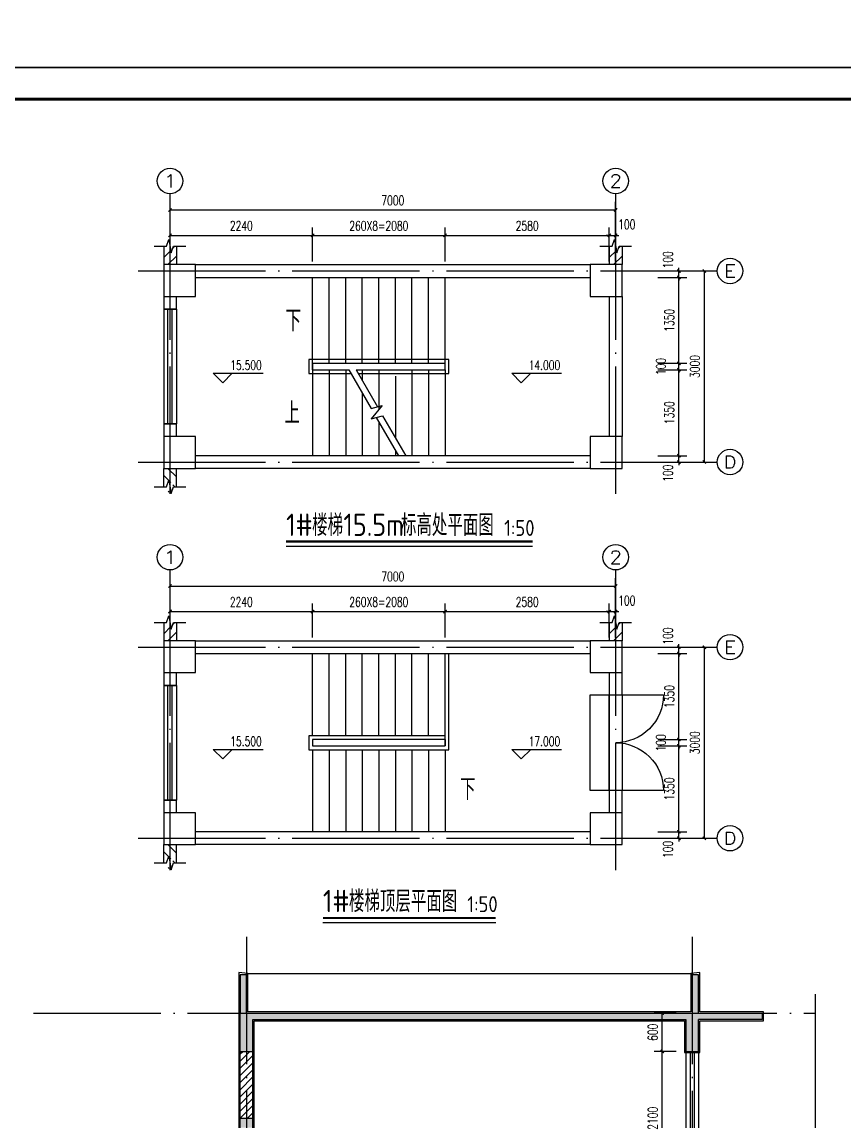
# Model space of a CAD drawing. Extents: x -4747 to 1060961, y -766984 to 396631.
# Drawn here: x 435177 to 448089, y -349373 to -332102 of the extents above; entities that cross this region are included whole.
import ezdxf
from ezdxf.enums import TextEntityAlignment as Align

# ---------------------------------------------------------------- set-up
doc = ezdxf.new("R2010")
doc.units = 0
doc.header["$LTSCALE"] = 1000
doc.header["$MEASUREMENT"] = 0
doc.linetypes.add('DOTE', pattern=[2.42, 2, -0.2, 0.02, -0.2])
doc.layers.get('0').update_dxf_attribs({"linetype": 'CONTINUOUS'})
doc.layers.get('DEFPOINTS').update_dxf_attribs({"linetype": 'CONTINUOUS'})
for name, color, linetype in [('AXIS', 3, 'CONTINUOUS'), ('AXIS_TEXT', 7, 'CONTINUOUS'), ('COLUMN', 9, 'CONTINUOUS'), ('DIM_ELEV', 3, 'CONTINUOUS'), ('DIM_SYMB', 3, 'CONTINUOUS'), ('DOTE', 1, 'DOTE'), ('PUB_DIM', 3, 'CONTINUOUS'), ('PUB_HATCH', 8, 'CONTINUOUS'), ('PUB_TEXT', 7, 'CONTINUOUS'), ('PUB_TITLE', 4, 'CONTINUOUS'), ('STAIR', 2, 'CONTINUOUS'), ('WALL', 6, 'CONTINUOUS'), ('WINDOW', 4, 'CONTINUOUS'), ('剖面填充', 147, 'CONTINUOUS'), ('详图线条', 9, 'CONTINUOUS')]:
    doc.layers.add(name, color=color, linetype=linetype)
doc.styles.add('_TCH_AXIS', font='COMPLEX', dxfattribs={"bigfont": 'GBCBIG'})
doc.styles.add('_TCH_DIM', font='SIMPLEX', dxfattribs={"bigfont": 'GBCBIG'})
doc.styles.add('DIM_FONT', font='SIMPLEX', dxfattribs={"width": 0.7, "bigfont": 'GBCBIG'})
doc.styles.get("Standard").update_dxf_attribs({"font": 'gbenor.shx', "bigfont": 'gbcbig.shx'})
doc.dimstyles.new('DIMN50', dxfattribs={"dimscale": 0.5, "dimtxt": 300, "dimasz": 100, "dimexe": 250, "dimexo": 300, "dimgap": 150, "dimtad": 1, "dimdec": 0, "dimzin": 0, "dimtxsty": 'DIM_FONT', "dimblk": 'ARCHTICK', "dimcen": 0.09, "dimclrt": 7, "dimazin": 3, "dimtfac": 1, "dimtdec": 0, "dimtix": 1, "dimtmove": 0, "dimatfit": 3, "dimtolj": 1, "dimtzin": 0})

# ---------------------------------------------------------------- blocks, each defined once
blk = doc.blocks.new('_ARCHTICK')
at = {"color": 0, "linetype": 'BYBLOCK', "const_width": 0.4}
blk.add_lwpolyline([(-0.5, -0.5), (0.5, 0.5)], dxfattribs=at)
blk = doc.blocks.new('*D318')
at = {"layer": 'DEFPOINTS', "color": 0}
for p in [(445234, -348264), (445604, -348264), (445604, -350364)]:
    blk.add_point(p, dxfattribs=at)
at = {"layer": 'PUB_DIM', "color": 0}
for p, q in [((445454, -348264), (445109, -348264)), ((445234, -350364), (445234, -348264)), ((445454, -350364), (445109, -350364))]:
    blk.add_line(p, q, dxfattribs=at)
at = {"layer": 'PUB_DIM', "color": 0, "xscale": 50, "yscale": 50, "zscale": 50}
for p, rotation in [((445234, -348264), 90), ((445234, -350364), 270)]:
    blk.add_blockref('_ARCHTICK', p, dxfattribs=dict(at, rotation=rotation))
at = {"layer": 'PUB_DIM', "color": 7, "insert": (445084, -349314), "char_height": 150, "attachment_point": 5, "rotation": 90, "style": 'DIM_FONT'}
blk.add_mtext('\\A1;2100', dxfattribs=at)
blk = doc.blocks.new('*D319')
at = {"layer": 'DEFPOINTS', "color": 0}
for p in [(445234, -347664), (445604, -347664), (445604, -348264)]:
    blk.add_point(p, dxfattribs=at)
at = {"layer": 'PUB_DIM', "color": 0}
for p, q in [((445454, -347664), (445109, -347664)), ((445234, -348264), (445234, -347664)), ((445454, -348264), (445109, -348264))]:
    blk.add_line(p, q, dxfattribs=at)
at = {"layer": 'PUB_DIM', "color": 0, "xscale": 50, "yscale": 50, "zscale": 50}
for p, rotation in [((445234, -347664), 90), ((445234, -348264), 270)]:
    blk.add_blockref('_ARCHTICK', p, dxfattribs=dict(at, rotation=rotation))
at = {"layer": 'PUB_DIM', "color": 7, "insert": (445084, -347964), "char_height": 150, "attachment_point": 5, "rotation": 90, "style": 'DIM_FONT'}
blk.add_mtext('\\A1;600', dxfattribs=at)
blk = doc.blocks.new('*D358')
at = {"layer": 'DEFPOINTS', "color": 0}
for p in [(445017, -344818), (445495, -344818), (445017, -344918)]:
    blk.add_point(p, dxfattribs=at)
at = {"layer": 'PUB_DIM', "color": 0}
for p, q in [((445167, -344818), (445620, -344818)), ((445495, -344818), (445495, -344768)), ((445495, -344918), (445495, -344818)), ((445167, -344918), (445620, -344918)), ((445495, -344918), (445495, -344968))]:
    blk.add_line(p, q, dxfattribs=at)
at = {"layer": 'PUB_DIM', "color": 0, "xscale": 50, "yscale": 50, "zscale": 50}
for p, rotation in [((445495, -344818), 270), ((445495, -344918), 90)]:
    blk.add_blockref('_ARCHTICK', p, dxfattribs=dict(at, rotation=rotation))
at = {"layer": 'PUB_DIM', "color": 7, "insert": (445323, -345093), "char_height": 150, "attachment_point": 5, "rotation": 90, "style": 'DIM_FONT'}
blk.add_mtext('\\A1;100', dxfattribs=at)
blk = doc.blocks.new('*D359')
at = {"layer": 'DEFPOINTS', "color": 0}
for p in [(445017, -343468), (445495, -343468), (445017, -344818)]:
    blk.add_point(p, dxfattribs=at)
at = {"layer": 'PUB_DIM', "color": 0}
for p, q in [((445167, -343468), (445620, -343468)), ((445495, -344818), (445495, -343468)), ((445167, -344818), (445620, -344818))]:
    blk.add_line(p, q, dxfattribs=at)
at = {"layer": 'PUB_DIM', "color": 0, "xscale": 50, "yscale": 50, "zscale": 50}
for p, rotation in [((445495, -343468), 90), ((445495, -344818), 270)]:
    blk.add_blockref('_ARCHTICK', p, dxfattribs=dict(at, rotation=rotation))
at = {"layer": 'PUB_DIM', "color": 7, "insert": (445345, -344143), "char_height": 150, "attachment_point": 5, "rotation": 90, "style": 'DIM_FONT'}
blk.add_mtext('\\A1;1350', dxfattribs=at)
blk = doc.blocks.new('*D360')
at = {"layer": 'DEFPOINTS', "color": 0}
for p in [(445017, -343368), (445017, -343468), (445495, -343368)]:
    blk.add_point(p, dxfattribs=at)
at = {"layer": 'PUB_DIM', "color": 0}
for p, q in [((445495, -343368), (445495, -343318)), ((445167, -343368), (445620, -343368)), ((445167, -343468), (445620, -343468)), ((445495, -343468), (445495, -343368)), ((445495, -343468), (445495, -343518))]:
    blk.add_line(p, q, dxfattribs=at)
at = {"layer": 'PUB_DIM', "color": 0, "xscale": 50, "yscale": 50, "zscale": 50}
for p, rotation in [((445495, -343368), 270), ((445495, -343468), 90)]:
    blk.add_blockref('_ARCHTICK', p, dxfattribs=dict(at, rotation=rotation))
at = {"layer": 'PUB_DIM', "color": 7, "insert": (445212, -343418), "char_height": 150, "attachment_point": 5, "rotation": 90, "style": 'DIM_FONT'}
blk.add_mtext('\\A1;100', dxfattribs=at)
blk = doc.blocks.new('*D361')
at = {"layer": 'DEFPOINTS', "color": 0}
for p in [(445017, -342018), (445495, -342018), (445017, -343368)]:
    blk.add_point(p, dxfattribs=at)
at = {"layer": 'PUB_DIM', "color": 0}
for p, q in [((445167, -342018), (445620, -342018)), ((445495, -343368), (445495, -342018)), ((445167, -343368), (445620, -343368))]:
    blk.add_line(p, q, dxfattribs=at)
at = {"layer": 'PUB_DIM', "color": 0, "xscale": 50, "yscale": 50, "zscale": 50}
for p, rotation in [((445495, -342018), 90), ((445495, -343368), 270)]:
    blk.add_blockref('_ARCHTICK', p, dxfattribs=dict(at, rotation=rotation))
at = {"layer": 'PUB_DIM', "color": 7, "insert": (445345, -342693), "char_height": 150, "attachment_point": 5, "rotation": 90, "style": 'DIM_FONT'}
blk.add_mtext('\\A1;1350', dxfattribs=at)
blk = doc.blocks.new('*D362')
at = {"layer": 'DEFPOINTS', "color": 0}
for p in [(445017, -341918), (445495, -341918), (445017, -342018)]:
    blk.add_point(p, dxfattribs=at)
at = {"layer": 'PUB_DIM', "color": 0}
for p, q in [((445167, -341918), (445620, -341918)), ((445495, -341918), (445495, -341868)), ((445495, -342018), (445495, -341918)), ((445167, -342018), (445620, -342018)), ((445495, -342018), (445495, -342068))]:
    blk.add_line(p, q, dxfattribs=at)
at = {"layer": 'PUB_DIM', "color": 0, "xscale": 50, "yscale": 50, "zscale": 50}
for p, rotation in [((445495, -341918), 270), ((445495, -342018), 90)]:
    blk.add_blockref('_ARCHTICK', p, dxfattribs=dict(at, rotation=rotation))
at = {"layer": 'PUB_DIM', "color": 7, "insert": (445323, -341743), "char_height": 150, "attachment_point": 5, "rotation": 90, "style": 'DIM_FONT'}
blk.add_mtext('\\A1;100', dxfattribs=at)
blk = doc.blocks.new('*D363')
at = {"layer": 'DEFPOINTS', "color": 0}
for p in [(445017, -341918), (445895, -341918), (445017, -344918)]:
    blk.add_point(p, dxfattribs=at)
at = {"layer": 'PUB_DIM', "color": 0}
for p, q in [((445167, -341918), (446020, -341918)), ((445895, -344918), (445895, -341918)), ((445167, -344918), (446020, -344918))]:
    blk.add_line(p, q, dxfattribs=at)
at = {"layer": 'PUB_DIM', "color": 0, "xscale": 50, "yscale": 50, "zscale": 50}
for p, rotation in [((445895, -341918), 90), ((445895, -344918), 270)]:
    blk.add_blockref('_ARCHTICK', p, dxfattribs=dict(at, rotation=rotation))
at = {"layer": 'PUB_DIM', "color": 7, "insert": (445745, -343418), "char_height": 150, "attachment_point": 5, "rotation": 90, "style": 'DIM_FONT'}
blk.add_mtext('\\A1;3000', dxfattribs=at)
blk = doc.blocks.new('*D364')
at = {"layer": 'DEFPOINTS', "color": 0}
for p in [(444502, -340958), (437502, -341518), (444502, -341518)]:
    blk.add_point(p, dxfattribs=at)
at = {"layer": 'PUB_DIM', "color": 0}
for p, q in [((437502, -341368), (437502, -340833)), ((444502, -341368), (444502, -340833)), ((437502, -340958), (444502, -340958))]:
    blk.add_line(p, q, dxfattribs=at)
at = {"layer": 'PUB_DIM', "color": 0, "xscale": 50, "yscale": 50, "zscale": 50, "rotation": 180}
blk.add_blockref('_ARCHTICK', (437502, -340958), dxfattribs=at)
at = {"layer": 'PUB_DIM', "color": 0, "xscale": 50, "yscale": 50, "zscale": 50}
blk.add_blockref('_ARCHTICK', (444502, -340958), dxfattribs=at)
at = {"layer": 'PUB_DIM', "color": 7, "insert": (441002, -340808), "char_height": 150, "attachment_point": 5, "style": 'DIM_FONT'}
blk.add_mtext('\\A1;7000', dxfattribs=at)
blk = doc.blocks.new('*D365')
at = {"layer": 'DEFPOINTS', "color": 0}
for p in [(439742, -341358), (437502, -341918), (439742, -341918)]:
    blk.add_point(p, dxfattribs=at)
at = {"layer": 'PUB_DIM', "color": 0}
for p, q in [((437502, -341768), (437502, -341233)), ((439742, -341768), (439742, -341233)), ((437502, -341358), (439742, -341358))]:
    blk.add_line(p, q, dxfattribs=at)
at = {"layer": 'PUB_DIM', "color": 0, "xscale": 50, "yscale": 50, "zscale": 50, "rotation": 180}
blk.add_blockref('_ARCHTICK', (437502, -341358), dxfattribs=at)
at = {"layer": 'PUB_DIM', "color": 0, "xscale": 50, "yscale": 50, "zscale": 50}
blk.add_blockref('_ARCHTICK', (439742, -341358), dxfattribs=at)
at = {"layer": 'PUB_DIM', "color": 7, "insert": (438622, -341208), "char_height": 150, "attachment_point": 5, "style": 'DIM_FONT'}
blk.add_mtext('\\A1;2240', dxfattribs=at)
blk = doc.blocks.new('*D366')
at = {"layer": 'DEFPOINTS', "color": 0}
for p in [(441822, -341358), (439742, -341918), (441822, -341918)]:
    blk.add_point(p, dxfattribs=at)
at = {"layer": 'PUB_DIM', "color": 0}
for p, q in [((439742, -341768), (439742, -341233)), ((441822, -341768), (441822, -341233)), ((439742, -341358), (441822, -341358))]:
    blk.add_line(p, q, dxfattribs=at)
at = {"layer": 'PUB_DIM', "color": 0, "xscale": 50, "yscale": 50, "zscale": 50, "rotation": 180}
blk.add_blockref('_ARCHTICK', (439742, -341358), dxfattribs=at)
at = {"layer": 'PUB_DIM', "color": 0, "xscale": 50, "yscale": 50, "zscale": 50}
blk.add_blockref('_ARCHTICK', (441822, -341358), dxfattribs=at)
at = {"layer": 'PUB_DIM', "color": 7, "insert": (440782, -341208), "char_height": 150, "attachment_point": 5, "style": 'DIM_FONT'}
blk.add_mtext('\\A1;260X8=2080', dxfattribs=at)
blk = doc.blocks.new('*D367')
at = {"layer": 'DEFPOINTS', "color": 0}
for p in [(444402, -341358), (441822, -341918), (444402, -341918)]:
    blk.add_point(p, dxfattribs=at)
at = {"layer": 'PUB_DIM', "color": 0}
for p, q in [((441822, -341768), (441822, -341233)), ((444402, -341768), (444402, -341233)), ((441822, -341358), (444402, -341358))]:
    blk.add_line(p, q, dxfattribs=at)
at = {"layer": 'PUB_DIM', "color": 0, "xscale": 50, "yscale": 50, "zscale": 50, "rotation": 180}
blk.add_blockref('_ARCHTICK', (441822, -341358), dxfattribs=at)
at = {"layer": 'PUB_DIM', "color": 0, "xscale": 50, "yscale": 50, "zscale": 50}
blk.add_blockref('_ARCHTICK', (444402, -341358), dxfattribs=at)
at = {"layer": 'PUB_DIM', "color": 7, "insert": (443112, -341208), "char_height": 150, "attachment_point": 5, "style": 'DIM_FONT'}
blk.add_mtext('\\A1;2580', dxfattribs=at)
blk = doc.blocks.new('*D368')
at = {"layer": 'DEFPOINTS', "color": 0}
for p in [(444502, -341358), (444402, -341918), (444502, -341918)]:
    blk.add_point(p, dxfattribs=at)
at = {"layer": 'PUB_DIM', "color": 0}
for p, q in [((444402, -341768), (444402, -341233)), ((444502, -341768), (444502, -341233)), ((444402, -341358), (444352, -341358)), ((444402, -341358), (444502, -341358)), ((444502, -341358), (444552, -341358))]:
    blk.add_line(p, q, dxfattribs=at)
at = {"layer": 'PUB_DIM', "color": 0, "xscale": 50, "yscale": 50, "zscale": 50}
blk.add_blockref('_ARCHTICK', (444402, -341358), dxfattribs=at)
at = {"layer": 'PUB_DIM', "color": 0, "xscale": 50, "yscale": 50, "zscale": 50, "rotation": 180}
blk.add_blockref('_ARCHTICK', (444502, -341358), dxfattribs=at)
at = {"layer": 'PUB_DIM', "color": 7, "insert": (444677, -341186), "char_height": 150, "attachment_point": 5, "style": 'DIM_FONT'}
blk.add_mtext('\\A1;100', dxfattribs=at)
blk = doc.blocks.new('*D369')
at = {"layer": 'DEFPOINTS', "color": 0}
for p in [(445017, -338911), (445017, -339011), (445495, -338911)]:
    blk.add_point(p, dxfattribs=at)
at = {"layer": 'PUB_DIM', "color": 0}
for p, q in [((445167, -338911), (445620, -338911)), ((445167, -339011), (445620, -339011)), ((445495, -338911), (445495, -338861)), ((445495, -339011), (445495, -338911)), ((445495, -339011), (445495, -339061))]:
    blk.add_line(p, q, dxfattribs=at)
at = {"layer": 'PUB_DIM', "color": 0, "xscale": 50, "yscale": 50, "zscale": 50}
for p, rotation in [((445495, -338911), 270), ((445495, -339011), 90)]:
    blk.add_blockref('_ARCHTICK', p, dxfattribs=dict(at, rotation=rotation))
at = {"layer": 'PUB_DIM', "color": 7, "insert": (445323, -339186), "char_height": 150, "attachment_point": 5, "rotation": 90, "style": 'DIM_FONT'}
blk.add_mtext('\\A1;100', dxfattribs=at)
blk = doc.blocks.new('*D370')
at = {"layer": 'DEFPOINTS', "color": 0}
for p in [(445017, -337561), (445495, -337561), (445017, -338911)]:
    blk.add_point(p, dxfattribs=at)
at = {"layer": 'PUB_DIM', "color": 0}
for p, q in [((445167, -337561), (445620, -337561)), ((445495, -338911), (445495, -337561)), ((445167, -338911), (445620, -338911))]:
    blk.add_line(p, q, dxfattribs=at)
at = {"layer": 'PUB_DIM', "color": 0, "xscale": 50, "yscale": 50, "zscale": 50}
for p, rotation in [((445495, -337561), 90), ((445495, -338911), 270)]:
    blk.add_blockref('_ARCHTICK', p, dxfattribs=dict(at, rotation=rotation))
at = {"layer": 'PUB_DIM', "color": 7, "insert": (445345, -338236), "char_height": 150, "attachment_point": 5, "rotation": 90, "style": 'DIM_FONT'}
blk.add_mtext('\\A1;1350', dxfattribs=at)
blk = doc.blocks.new('*D371')
at = {"layer": 'DEFPOINTS', "color": 0}
for p in [(445017, -337461), (445495, -337461), (445017, -337561)]:
    blk.add_point(p, dxfattribs=at)
at = {"layer": 'PUB_DIM', "color": 0}
for p, q in [((445167, -337461), (445620, -337461)), ((445495, -337461), (445495, -337411)), ((445495, -337561), (445495, -337461)), ((445167, -337561), (445620, -337561)), ((445495, -337561), (445495, -337611))]:
    blk.add_line(p, q, dxfattribs=at)
at = {"layer": 'PUB_DIM', "color": 0, "xscale": 50, "yscale": 50, "zscale": 50}
for p, rotation in [((445495, -337461), 270), ((445495, -337561), 90)]:
    blk.add_blockref('_ARCHTICK', p, dxfattribs=dict(at, rotation=rotation))
at = {"layer": 'PUB_DIM', "color": 7, "insert": (445212, -337511), "char_height": 150, "attachment_point": 5, "rotation": 90, "style": 'DIM_FONT'}
blk.add_mtext('\\A1;100', dxfattribs=at)
blk = doc.blocks.new('*D372')
at = {"layer": 'DEFPOINTS', "color": 0}
for p in [(445017, -336111), (445495, -336111), (445017, -337461)]:
    blk.add_point(p, dxfattribs=at)
at = {"layer": 'PUB_DIM', "color": 0}
for p, q in [((445167, -336111), (445620, -336111)), ((445495, -337461), (445495, -336111)), ((445167, -337461), (445620, -337461))]:
    blk.add_line(p, q, dxfattribs=at)
at = {"layer": 'PUB_DIM', "color": 0, "xscale": 50, "yscale": 50, "zscale": 50}
for p, rotation in [((445495, -336111), 90), ((445495, -337461), 270)]:
    blk.add_blockref('_ARCHTICK', p, dxfattribs=dict(at, rotation=rotation))
at = {"layer": 'PUB_DIM', "color": 7, "insert": (445345, -336786), "char_height": 150, "attachment_point": 5, "rotation": 90, "style": 'DIM_FONT'}
blk.add_mtext('\\A1;1350', dxfattribs=at)
blk = doc.blocks.new('*D373')
at = {"layer": 'DEFPOINTS', "color": 0}
for p in [(445017, -336011), (445495, -336011), (445017, -336111)]:
    blk.add_point(p, dxfattribs=at)
at = {"layer": 'PUB_DIM', "color": 0}
for p, q in [((445167, -336011), (445620, -336011)), ((445495, -336011), (445495, -335961)), ((445495, -336111), (445495, -336011)), ((445167, -336111), (445620, -336111)), ((445495, -336111), (445495, -336161))]:
    blk.add_line(p, q, dxfattribs=at)
at = {"layer": 'PUB_DIM', "color": 0, "xscale": 50, "yscale": 50, "zscale": 50}
for p, rotation in [((445495, -336011), 270), ((445495, -336111), 90)]:
    blk.add_blockref('_ARCHTICK', p, dxfattribs=dict(at, rotation=rotation))
at = {"layer": 'PUB_DIM', "color": 7, "insert": (445323, -335836), "char_height": 150, "attachment_point": 5, "rotation": 90, "style": 'DIM_FONT'}
blk.add_mtext('\\A1;100', dxfattribs=at)
blk = doc.blocks.new('*D374')
at = {"layer": 'DEFPOINTS', "color": 0}
for p in [(445017, -336011), (445895, -336011), (445017, -339011)]:
    blk.add_point(p, dxfattribs=at)
at = {"layer": 'PUB_DIM', "color": 0}
for p, q in [((445167, -336011), (446020, -336011)), ((445895, -339011), (445895, -336011)), ((445167, -339011), (446020, -339011))]:
    blk.add_line(p, q, dxfattribs=at)
at = {"layer": 'PUB_DIM', "color": 0, "xscale": 50, "yscale": 50, "zscale": 50}
for p, rotation in [((445895, -336011), 90), ((445895, -339011), 270)]:
    blk.add_blockref('_ARCHTICK', p, dxfattribs=dict(at, rotation=rotation))
at = {"layer": 'PUB_DIM', "color": 7, "insert": (445745, -337511), "char_height": 150, "attachment_point": 5, "rotation": 90, "style": 'DIM_FONT'}
blk.add_mtext('\\A1;3000', dxfattribs=at)
blk = doc.blocks.new('*D375')
at = {"layer": 'DEFPOINTS', "color": 0}
for p in [(444502, -335052), (437502, -335611), (444502, -335611)]:
    blk.add_point(p, dxfattribs=at)
at = {"layer": 'PUB_DIM', "color": 0}
for p, q in [((437502, -335461), (437502, -334927)), ((437502, -335052), (444502, -335052)), ((444502, -335461), (444502, -334927))]:
    blk.add_line(p, q, dxfattribs=at)
at = {"layer": 'PUB_DIM', "color": 0, "xscale": 50, "yscale": 50, "zscale": 50, "rotation": 180}
blk.add_blockref('_ARCHTICK', (437502, -335052), dxfattribs=at)
at = {"layer": 'PUB_DIM', "color": 0, "xscale": 50, "yscale": 50, "zscale": 50}
blk.add_blockref('_ARCHTICK', (444502, -335052), dxfattribs=at)
at = {"layer": 'PUB_DIM', "color": 7, "insert": (441002, -334902), "char_height": 150, "attachment_point": 5, "style": 'DIM_FONT'}
blk.add_mtext('\\A1;7000', dxfattribs=at)
blk = doc.blocks.new('*D376')
at = {"layer": 'DEFPOINTS', "color": 0}
for p in [(439742, -335452), (437502, -336011), (439742, -336011)]:
    blk.add_point(p, dxfattribs=at)
at = {"layer": 'PUB_DIM', "color": 0}
for p, q in [((437502, -335861), (437502, -335327)), ((439742, -335861), (439742, -335327)), ((437502, -335452), (439742, -335452))]:
    blk.add_line(p, q, dxfattribs=at)
at = {"layer": 'PUB_DIM', "color": 0, "xscale": 50, "yscale": 50, "zscale": 50, "rotation": 180}
blk.add_blockref('_ARCHTICK', (437502, -335452), dxfattribs=at)
at = {"layer": 'PUB_DIM', "color": 0, "xscale": 50, "yscale": 50, "zscale": 50}
blk.add_blockref('_ARCHTICK', (439742, -335452), dxfattribs=at)
at = {"layer": 'PUB_DIM', "color": 7, "insert": (438622, -335302), "char_height": 150, "attachment_point": 5, "style": 'DIM_FONT'}
blk.add_mtext('\\A1;2240', dxfattribs=at)
blk = doc.blocks.new('*D377')
at = {"layer": 'DEFPOINTS', "color": 0}
for p in [(441822, -335452), (439742, -336011), (441822, -336011)]:
    blk.add_point(p, dxfattribs=at)
at = {"layer": 'PUB_DIM', "color": 0}
for p, q in [((439742, -335861), (439742, -335327)), ((441822, -335861), (441822, -335327)), ((439742, -335452), (441822, -335452))]:
    blk.add_line(p, q, dxfattribs=at)
at = {"layer": 'PUB_DIM', "color": 0, "xscale": 50, "yscale": 50, "zscale": 50, "rotation": 180}
blk.add_blockref('_ARCHTICK', (439742, -335452), dxfattribs=at)
at = {"layer": 'PUB_DIM', "color": 0, "xscale": 50, "yscale": 50, "zscale": 50}
blk.add_blockref('_ARCHTICK', (441822, -335452), dxfattribs=at)
at = {"layer": 'PUB_DIM', "color": 7, "insert": (440782, -335302), "char_height": 150, "attachment_point": 5, "style": 'DIM_FONT'}
blk.add_mtext('\\A1;260X8=2080', dxfattribs=at)
blk = doc.blocks.new('*D378')
at = {"layer": 'DEFPOINTS', "color": 0}
for p in [(444402, -335452), (441822, -336011), (444402, -336011)]:
    blk.add_point(p, dxfattribs=at)
at = {"layer": 'PUB_DIM', "color": 0}
for p, q in [((441822, -335861), (441822, -335327)), ((444402, -335861), (444402, -335327)), ((441822, -335452), (444402, -335452))]:
    blk.add_line(p, q, dxfattribs=at)
at = {"layer": 'PUB_DIM', "color": 0, "xscale": 50, "yscale": 50, "zscale": 50, "rotation": 180}
blk.add_blockref('_ARCHTICK', (441822, -335452), dxfattribs=at)
at = {"layer": 'PUB_DIM', "color": 0, "xscale": 50, "yscale": 50, "zscale": 50}
blk.add_blockref('_ARCHTICK', (444402, -335452), dxfattribs=at)
at = {"layer": 'PUB_DIM', "color": 7, "insert": (443112, -335302), "char_height": 150, "attachment_point": 5, "style": 'DIM_FONT'}
blk.add_mtext('\\A1;2580', dxfattribs=at)
blk = doc.blocks.new('*D379')
at = {"layer": 'DEFPOINTS', "color": 0}
for p in [(444502, -335452), (444402, -336011), (444502, -336011)]:
    blk.add_point(p, dxfattribs=at)
at = {"layer": 'PUB_DIM', "color": 0}
for p, q in [((444402, -335861), (444402, -335327)), ((444502, -335861), (444502, -335327)), ((444402, -335452), (444352, -335452)), ((444402, -335452), (444502, -335452)), ((444502, -335452), (444552, -335452))]:
    blk.add_line(p, q, dxfattribs=at)
at = {"layer": 'PUB_DIM', "color": 0, "xscale": 50, "yscale": 50, "zscale": 50}
blk.add_blockref('_ARCHTICK', (444402, -335452), dxfattribs=at)
at = {"layer": 'PUB_DIM', "color": 0, "xscale": 50, "yscale": 50, "zscale": 50, "rotation": 180}
blk.add_blockref('_ARCHTICK', (444502, -335452), dxfattribs=at)
at = {"layer": 'PUB_DIM', "color": 7, "insert": (444677, -335279), "char_height": 150, "attachment_point": 5, "style": 'DIM_FONT'}
blk.add_mtext('\\A1;100', dxfattribs=at)
blk = doc.blocks.new('$WINLIB2D$00000001')
at = {"color": 0}
for points in [[(-0.5, 0.5), (-0.5, -0.5)], [(-0.5, 0.5), (0.5, 0.5)], [(0.5, -0.5), (0.5, 0.5)], [(0.5, 0.1667), (-0.5, 0.1667)], [(0.5, -0.1667), (-0.5, -0.1667)], [(-0.5, -0.5), (0.5, -0.5)]]:
    blk.add_lwpolyline(points, dxfattribs=at)

msp = doc.modelspace()

# ---------------------------------------------------------------- hatches: boundary and pattern name
at = {"layer": '剖面填充'}
h = msp.add_hatch(dxfattribs=at)
h.set_pattern_fill('钢筋混凝土', color=256, scale=50, style=0)
h.set_pattern_definition([(45, (-134139.53, 222138.95), (-88.388348, 88.388348), []), (50, (-134139.53, 222138.95), (358.63009, -31.37607), [37.5, -412.5]), (355, (-134139.53, 222138.95), (-69.37567, 376.09607), [30, -330]), (100.4514, (-134109.64, 222136.33), (289.25469, 344.71977), [31.8701, -350.57106]), (46.1842, (-134139.53, 222238.95), (533.62052, -82.7595), [56.25, -618.75]), (96.6356, (-134095.06, 222232.05), (467.33135, 487.05894), [47.80514, -525.8565]), (351.1842, (-134139.53, 222238.95), (467.33097, 487.0593), [45, -495]), (21, (-134089.53, 222213.95), (298.45353, -201.30945), [37.5, -412.5]), (326, (-134089.53, 222213.95), (121.65767, 362.57502), [30, -330]), (71.4514, (-134064.66, 222197.17), (420.11131, 161.26525), [31.8701, -350.57106]), (37.5, (-134139.53, 222138.95), (6.079928, 166.446927), [0, -326, 0, -335, 0, -331.25]), (7.5, (-134139.53, 222138.95), (131.53477, 197.205856), [0, -191, 0, -318.5, 0, -126.25]), (327.5, (-134251.03, 222138.95), (266.911218, -11.277436), [0, -125, 0, -390, 0, -517.5]), (317.5, (-134301.03, 222138.95), (291.593085, 50.05249), [0, -162.5, 0, -259, 0, -367.5])])
h.paths.add_polyline_path([(446803.7, -347663.6), (445803.7, -347663.6), (445803.7, -347063.6), (445703.7, -347063.6), (445703.7, -347663.6), (438703.7, -347663.6), (438703.7, -347063.6), (438603.7, -347063.6), (438603.7, -347663.6), (438603.7, -348263.6), (438803.7, -348263.6), (438803.7, -347763.6), (445603.7, -347763.6), (445603.7, -348263.6), (445803.7, -348263.6), (445803.7, -347763.6), (446803.7, -347763.6)])
h.paths.add_polyline_path([(438803.7, -349313.6), (438603.7, -349313.6), (438603.7, -349463.6), (438803.7, -349463.6)])
h.paths.add_polyline_path([(445803.7, -350363.6), (445603.7, -350363.6), (445603.7, -350663.6), (445803.7, -350663.6)])
h.paths.add_polyline_path([(445803.7, -350763.6), (447640.5, -350763.6), (447640.5, -350663.6), (445603.7, -350663.6), (443123.7, -350663.6), (443123.7, -350563.6), (443023.7, -350563.6), (443023.7, -350663.6), (443023.7, -350830.3), (442763.7, -350830.3), (442763.7, -350997), (442503.7, -350997), (442503.7, -351163.6), (442243.7, -351163.6), (442243.7, -351330.3), (441983.7, -351330.3), (441983.7, -351497), (441723.7, -351497), (441723.7, -351663.6), (441463.7, -351663.6), (441463.7, -351830.3), (441203.7, -351830.3), (441203.7, -351997), (440943.7, -351997), (440943.7, -352163.6), (438603.7, -352163.6), (438603.7, -352563.6), (438803.7, -352563.6), (438803.7, -352263.6), (440743.7, -352263.6), (440743.7, -352513.6), (440943.7, -352513.6), (440943.7, -352282.5), (443304.1, -350763.6), (443803.7, -350763.6), (443803.7, -351013.6), (444003.7, -351013.6), (444003.7, -350763.6), (445603.7, -350763.6), (445603.7, -351063.6), (445803.7, -351063.6)])
h.paths.add_polyline_path([(444003.7, -353763.6), (445603.7, -353763.6), (445603.7, -354013.6), (445803.7, -354013.6), (445803.7, -353763.6), (445803.7, -353663.6), (443023.7, -353663.6), (443023.7, -353830.3), (442763.7, -353830.3), (442763.7, -353997), (442503.7, -353997), (442503.7, -354163.6), (442243.7, -354163.6), (442243.7, -354330.3), (441983.7, -354330.3), (441983.7, -354497), (441723.7, -354497), (441723.7, -354663.6), (441463.7, -354663.6), (441463.7, -354830.3), (441203.7, -354830.3), (441203.7, -354997), (440943.7, -354997), (440943.7, -355163.6), (438603.7, -355163.6), (438603.7, -355563.6), (438803.7, -355563.6), (438803.7, -355263.6), (440743.7, -355263.6), (440743.7, -355513.6), (440943.7, -355513.6), (440943.7, -355282.5), (443304.1, -353763.6), (443803.7, -353763.6), (443803.7, -354013.6), (444003.7, -354013.6)])
h.paths.add_polyline_path([(445803.7, -355263.6), (447640.5, -355263.6), (447640.5, -355163.6), (445603.7, -355163.6), (445603.7, -355513.6), (445803.7, -355513.6)])
h = msp.add_hatch(dxfattribs=at)
h.set_pattern_fill('ANSI31', color=256, scale=50, style=0)
h.set_pattern_definition([(45, (-134139.53, 222138.95), (-56.126601, 56.126601), [])])
h.paths.add_polyline_path([(445803.7, -365713.6), (445603.7, -365713.6), (445603.7, -367663.6), (445803.7, -367663.6)])
h.paths.add_polyline_path([(445803.7, -361513.6), (445603.7, -361513.6), (445603.7, -365363.6), (445803.7, -365363.6)])
h.paths.add_polyline_path([(438803.7, -363663.6), (438603.7, -363663.6), (438603.7, -365113.6), (438803.7, -365113.6)])
h.paths.add_polyline_path([(438803.7, -362363.6), (438603.7, -362363.6), (438603.7, -363263.6), (438803.7, -363263.6)])
h.paths.add_polyline_path([(438803.7, -359563.6), (438603.7, -359563.6), (438603.7, -360413.6), (438803.7, -360413.6)])
h.paths.add_polyline_path([(445803.7, -357513.6), (445603.7, -357513.6), (445603.7, -358913.6), (445803.7, -358913.6)])
h.paths.add_polyline_path([(438803.7, -358283.6), (438803.7, -358263.6), (438603.7, -358263.6), (438603.7, -359163.6), (438803.7, -359163.6)])
h.paths.add_polyline_path([(438803.7, -355563.6), (438603.7, -355563.6), (438603.7, -356313.6), (438803.7, -356313.6)])
h.paths.add_polyline_path([(438803.7, -354263.6), (438603.7, -354263.6), (438603.7, -355163.6), (438803.7, -355163.6)])
h.paths.add_polyline_path([(445803.7, -355513.6), (445603.7, -355513.6), (445603.7, -357163.6), (445803.7, -357163.6)])
h.paths.add_polyline_path([(445803.7, -354013.6), (445603.7, -354013.6), (445603.7, -355163.6), (445803.7, -355163.6)])
h.paths.add_polyline_path([(445803.7, -351063.6), (445603.7, -351063.6), (445603.7, -353663.6), (445803.7, -353663.6)])
h.paths.add_polyline_path([(438803.7, -351263.6), (438603.7, -351263.6), (438603.7, -352163.6), (438803.7, -352163.6)])
h.paths.add_polyline_path([(438803.7, -348263.6), (438603.7, -348263.6), (438603.7, -349313.6), (438803.7, -349313.6)])

# ---------------------------------------------------------------- linework, layer by layer
at = {"layer": 'AXIS'}
for p, q in [((437502.5, -336011.1, -4305.6), (437502.5, -334798.2, -4305.6)), ((444502.5, -336011.1, -4305.6), (444502.5, -334798.2, -4305.6)), ((444502.5, -336011.1, -4305.6), (446098.5, -336011.1, -4305.6)), ((444502.5, -339011.1, -4305.6), (446098.5, -339011.1, -4305.6)), ((437502.5, -341917.7, -4305.6), (437502.5, -340704.8, -4305.6)), ((444502.5, -341917.7, -4305.6), (444502.5, -340704.8, -4305.6)), ((444502.5, -341917.7, -4305.6), (446098.5, -341917.7, -4305.6)), ((444502.5, -344917.7, -4305.6), (446098.5, -344917.7, -4305.6))]:
    msp.add_line(p, q, dxfattribs=at)
for centre in [(437502.5, -334598.2), (444502.5, -334598.2), (446298.5, -336011.1), (446298.5, -339011.1), (437502.5, -340504.8), (444502.5, -340504.8), (446298.5, -341917.7), (446298.5, -344917.7)]:
    msp.add_circle(centre, 200, dxfattribs=at)
at = {"layer": 'COLUMN'}
for p, q in [((437902.5, -335911.1), (437402.5, -335911.1)), ((437402.5, -335911.1), (437402.5, -336411.1)), ((437902.5, -336411.1), (437902.5, -335911.1)), ((444602.5, -335911.1), (444102.5, -335911.1)), ((444102.5, -335911.1), (444102.5, -336411.1)), ((444602.5, -336411.1), (444602.5, -335911.1)), ((437402.5, -336411.1), (437902.5, -336411.1)), ((444102.5, -336411.1), (444602.5, -336411.1)), ((437902.5, -338611.1), (437402.5, -338611.1)), ((437402.5, -338611.1), (437402.5, -339111.1)), ((437902.5, -339111.1), (437902.5, -338611.1)), ((444602.5, -338611.1), (444102.5, -338611.1)), ((444102.5, -338611.1), (444102.5, -339111.1)), ((444602.5, -339111.1), (444602.5, -338611.1)), ((437402.5, -339111.1), (437902.5, -339111.1)), ((444102.5, -339111.1), (444602.5, -339111.1)), ((437902.5, -341817.7), (437402.5, -341817.7)), ((437402.5, -341817.7), (437402.5, -342317.7)), ((437902.5, -342317.7), (437902.5, -341817.7)), ((444602.5, -341817.7), (444102.5, -341817.7)), ((444102.5, -341817.7), (444102.5, -342317.7)), ((444602.5, -342317.7), (444602.5, -341817.7)), ((437402.5, -342317.7), (437902.5, -342317.7)), ((444102.5, -342317.7), (444602.5, -342317.7)), ((437902.5, -344517.7), (437402.5, -344517.7)), ((437402.5, -344517.7), (437402.5, -345017.7)), ((437902.5, -345017.7), (437902.5, -344517.7)), ((444602.5, -344517.7), (444102.5, -344517.7)), ((444102.5, -344517.7), (444102.5, -345017.7)), ((444602.5, -345017.7), (444602.5, -344517.7)), ((437402.5, -345017.7), (437902.5, -345017.7)), ((444102.5, -345017.7), (444602.5, -345017.7))]:
    msp.add_line(p, q, dxfattribs=at)
at = {"layer": 'DIM_ELEV'}
for p, q in [((438330.6, -337766.5), (438180.6, -337616.5)), ((438180.6, -337616.5), (438963.1, -337616.5)), ((438330.6, -337766.5), (438480.6, -337616.5)), ((443018.7, -337766.5), (442868.7, -337616.5)), ((442868.7, -337616.5), (443651.2, -337616.5)), ((443018.7, -337766.5), (443168.7, -337616.5)), ((438330.6, -343673.1), (438180.6, -343523.1)), ((438180.6, -343523.1), (438963.1, -343523.1)), ((438330.6, -343673.1), (438480.6, -343523.1)), ((443018.7, -343673.1), (442868.7, -343523.1)), ((442868.7, -343523.1), (443651.2, -343523.1)), ((443018.7, -343673.1), (443168.7, -343523.1))]:
    msp.add_line(p, q, dxfattribs=at)
at = {"layer": 'DIM_SYMB'}
for points in [[(437252.5, -335623), (437446.2, -335623), (437484.4, -335518), (437521.5, -335728), (437558.7, -335623), (437752.5, -335623)], [(444252.5, -335623), (444446.2, -335623), (444484.4, -335518), (444521.5, -335728), (444558.7, -335623), (444752.5, -335623)], [(437252.5, -339399.2), (437446.2, -339399.2), (437484.4, -339294.2), (437521.5, -339504.2), (437558.7, -339399.2), (437752.5, -339399.2)], [(439325.2, -340329.7), (443196.4, -340329.7)], [(437252.5, -341529.6), (437446.2, -341529.6), (437484.4, -341424.6), (437521.5, -341634.6), (437558.7, -341529.6), (437752.5, -341529.6)], [(444252.5, -341529.6), (444446.2, -341529.6), (444484.4, -341424.6), (444521.5, -341634.6), (444558.7, -341529.6), (444752.5, -341529.6)], [(437252.5, -345305.8), (437446.2, -345305.8), (437484.4, -345200.8), (437521.5, -345410.8), (437558.7, -345305.8), (437752.5, -345305.8)], [(439903.9, -346240), (442617.7, -346240)], [(447640.5, -368846.5), (447640.5, -358161.3), (447535.5, -358123.1), (447745.5, -358086.1), (447640.5, -358048.8), (447640.5, -347363.6)]]:
    msp.add_lwpolyline(points, dxfattribs=at)
for points in [[(439612.5, -336786.1, 0, 0, 0), (442722.5, -336786.1, 0, 0, 0), (442722.5, -338236.1, 0, 0, 0), (441171.6, -338236.1, 80, 0, 0), (440871.6, -338236.1, 0, 0, 0)], [(439612.5, -338236.1, 0, 0, 0), (440368.2, -338236.1, 80, 0, 0), (440668.2, -338236.1, 0, 0, 0)], [(441952.5, -344142.7, 0, 0, 0), (438842.5, -344142.7, 0, 0, 0), (438842.5, -342692.7, 0, 0, 0), (441522.5, -342692.7, 80, 0, 0), (441822.5, -342692.7, 0, 0, 0)]]:
    msp.add_lwpolyline(points, format="xyseb", dxfattribs=at)
at = {"layer": 'DIM_SYMB', "const_width": 35}
for points in [[(439325.2, -340259.7), (443196.4, -340259.7)], [(439903.9, -346170), (442617.7, -346170)]]:
    msp.add_lwpolyline(points, dxfattribs=at)
at = {"layer": 'DOTE'}
for p, q in [((437502.5, -339511.1, -2870.4), (437502.5, -335511.1, -2870.4)), ((444502.5, -339511.1, -2870.4), (444502.5, -335511.1, -2870.4)), ((437002.5, -336011.1, -2870.4), (445002.5, -336011.1, -2870.4)), ((437002.5, -339011.1, -2870.4), (445002.5, -339011.1, -2870.4)), ((437502.5, -345417.7, -2870.4), (437502.5, -341417.7, -2870.4)), ((444502.5, -345417.7, -2870.4), (444502.5, -341417.7, -2870.4)), ((437002.5, -341917.7, -2870.4), (445002.5, -341917.7, -2870.4)), ((437002.5, -344917.7, -2870.4), (445002.5, -344917.7, -2870.4)), ((438703.7, -346465.4), (438703.7, -369165.2)), ((445703.7, -346465.4), (445703.7, -369165.2))]:
    msp.add_line(p, q, dxfattribs=at)
at = {"layer": 'DOTE', "elevation": 1435.2}
msp.add_lwpolyline([(435356.3, -347663.6), (447640.5, -347663.6)], dxfattribs=at)
at = {"layer": 'PUB_HATCH'}
for p, q in [((437471.2, -335554.2, -2870.4), (437487.9, -335537.6, -2870.4)), ((444471.2, -335554.2, -2870.4), (444487.9, -335537.6, -2870.4)), ((437402.5, -335799.8, -2870.4), (437514.4, -335687.9, -2870.4)), ((437547.4, -335654.8, -2870.4), (437579.2, -335623, -2870.4)), ((444402.5, -335799.8, -2870.4), (444514.4, -335687.9, -2870.4)), ((444547.4, -335654.8, -2870.4), (444579.2, -335623, -2870.4)), ((437467.9, -335911.1, -2870.4), (437602.5, -335776.6, -2870.4)), ((444467.9, -335911.1, -2870.4), (444602.5, -335776.6, -2870.4)), ((437467.9, -339111.1, -2870.4), (437602.5, -339245.6, -2870.4)), ((437402.5, -339222.4, -2870.4), (437514.4, -339334.3, -2870.4)), ((437547.4, -339367.4, -2870.4), (437579.2, -339399.2, -2870.4)), ((437471.2, -339468, -2870.4), (437487.9, -339484.6, -2870.4)), ((437402.5, -341706.4, -2870.4), (437514.4, -341594.5, -2870.4)), ((437471.2, -341460.8, -2870.4), (437487.9, -341444.2, -2870.4)), ((437547.4, -341561.4, -2870.4), (437579.2, -341529.6, -2870.4)), ((444402.5, -341706.4, -2870.4), (444514.4, -341594.5, -2870.4)), ((444471.2, -341460.8, -2870.4), (444487.9, -341444.2, -2870.4)), ((444547.4, -341561.4, -2870.4), (444579.2, -341529.6, -2870.4)), ((437467.9, -341817.7, -2870.4), (437602.5, -341683.1, -2870.4)), ((444467.9, -341817.7, -2870.4), (444602.5, -341683.1, -2870.4)), ((437467.9, -345017.7, -2870.4), (437602.5, -345152.2, -2870.4)), ((437402.5, -345129, -2870.4), (437514.4, -345240.9, -2870.4)), ((437471.2, -345374.6, -2870.4), (437487.9, -345391.2, -2870.4)), ((437547.4, -345274, -2870.4), (437579.2, -345305.8, -2870.4))]:
    msp.add_line(p, q, dxfattribs=at)
at = {"layer": 'PUB_TITLE'}
for points in [[(421920.8, -332814.3), (600270.8, -332814.3), (600270.8, -206664.3), (421920.8, -206664.3)], [(421920.8, -374864.3), (481370.8, -374864.3), (481370.8, -332814.3), (421920.8, -332814.3)]]:
    msp.add_lwpolyline(points, close=True, dxfattribs=at)
at = {"layer": 'PUB_TITLE', "const_width": 50}
msp.add_lwpolyline([(423170.8, -374364.3), (480870.8, -374364.3), (480870.8, -333314.3), (423170.8, -333314.3)], close=True, dxfattribs=at)
at = {"layer": 'STAIR'}
for p, q in [((439742.5, -337461.1, -4305.6), (439742.5, -336111.1, -4305.6)), ((440002.5, -337461.1, -4305.6), (440002.5, -336111.1, -4305.6)), ((440262.5, -337461.1, -4305.6), (440262.5, -336111.1, -4305.6)), ((440522.5, -337461.1, -4305.6), (440522.5, -336111.1, -4305.6)), ((440782.5, -337461.1, -4305.6), (440782.5, -336111.1, -4305.6)), ((441042.5, -337461.1, -4305.6), (441042.5, -336111.1, -4305.6)), ((441302.5, -337461.1, -4305.6), (441302.5, -336111.1, -4305.6)), ((441562.5, -337461.1, -4305.6), (441562.5, -336111.1, -4305.6)), ((441822.5, -337461.1, -4305.6), (441822.5, -336111.1, -4305.6)), ((439682.5, -337401.1, -4305.6), (439682.5, -337621.1, -4305.6)), ((441882.5, -337401.1, -1435.2), (439682.5, -337401.1, -4305.6)), ((441822.5, -337461.1, -1435.2), (439742.5, -337461.1, -4305.6)), ((439742.5, -337461.1, -4305.6), (439742.5, -337561.1, -4305.6)), ((441822.5, -337461.1, -1435.2), (439742.5, -337461.1, -4305.6)), ((439742.5, -337561.1, -4305.6), (439742.5, -337461.1, -4305.6)), ((441822.5, -337561.1, -1435.2), (441822.5, -337461.1, -1435.2)), ((441882.5, -337621.1, -1435.2), (441882.5, -337401.1, -1435.2)), ((439682.5, -337621.1, -4305.6), (440344.3, -337621.1, -4305.6)), ((439742.5, -337561.1, -4305.6), (440309.7, -337561.1, -4305.6)), ((439742.5, -337561.1, -4305.6), (440309.7, -337561.1, -4305.6)), ((439742.5, -337561.1, -4305.6), (439742.5, -338911.1, -4305.6)), ((440002.5, -337561.1, -4305.6), (440002.5, -338911.1, -4305.6)), ((440262.5, -337561.1, -4305.6), (440262.5, -338911.1, -4305.6)), ((440309.7, -337561.1, -4305.6), (440662.2, -338171.7, -4305.6)), ((440425.1, -337561.1, -4305.6), (440985, -337561.1, -4305.6)), ((440425.1, -337561.1, -4305.6), (440762.2, -338144.9, -4305.6)), ((440425.1, -337561.1, -4305.6), (440985, -337561.1, -4305.6)), ((440459.8, -337621.1, -4305.6), (441019.6, -337621.1, -4305.6)), ((440522.5, -337561.1, -4305.6), (440522.5, -337729.7, -4305.6)), ((440782.5, -337561.1, -5570), (441822.5, -337561.1, -1435.2)), ((440782.5, -337561.1, -4305.6), (440782.5, -338187.6, -4305.6)), ((440782.5, -337561.1, -5570), (441822.5, -337561.1, -1435.2)), ((440782.5, -337621.1, -5660.2), (441882.5, -337621.1, -1435.2)), ((441302.5, -337561.1, -4305.6), (441302.5, -337910.9, -4305.6)), ((441302.5, -337621.1, -4305.6), (441302.5, -338911.1, -4305.6)), ((441562.5, -337561.1, -4305.6), (441562.5, -338361.3, -4305.6)), ((441822.5, -337561.1, -4305.6), (441822.5, -338911.1, -4305.6)), ((441042.5, -337660.6, -4305.6), (441042.5, -338630.3, -4305.6)), ((440522.5, -337929.7, -4305.6), (440522.5, -338911.1, -4305.6)), ((440834.5, -338125.5, -4305.6), (440661.6, -338331.6, -4305.6)), ((440662.2, -338171.7, -4305.6), (440834.5, -338125.5, -4305.6)), ((440661.6, -338331.6, -4305.6), (440842, -338283.2, -4305.6)), ((440742, -338310, -4305.6), (441089.1, -338911.1, -4305.6)), ((440842, -338283.2, -4305.6), (441204.6, -338911.1, -4305.6)), ((441562.5, -338236.1, -4305.6), (441562.5, -338911.1, -4305.6)), ((440782.5, -338380, -4305.6), (440782.5, -338911.1, -4305.6)), ((441042.5, -338830.3, -4305.6), (441042.5, -338911.1, -4305.6)), ((439742.5, -343307.7, -4305.6), (439742.5, -342017.7, -4305.6)), ((440002.5, -342692.7, -4305.6), (440002.5, -342017.7, -4305.6)), ((440262.5, -343307.7, -4305.6), (440262.5, -342017.7, -4305.6)), ((440522.5, -343307.7, -4305.6), (440522.5, -342017.7, -4305.6)), ((440782.5, -343307.7, -4305.6), (440782.5, -342017.7, -4305.6)), ((441042.5, -343307.7, -4305.6), (441042.5, -342017.7, -4305.6)), ((441302.5, -343307.7, -4305.6), (441302.5, -342017.7, -4305.6)), ((441562.5, -343307.7, -4305.6), (441562.5, -342017.7, -4305.6)), ((441822.5, -343367.7, -4305.6), (441822.5, -342017.7, -4305.6)), ((441882.5, -343527.7, -4305.6), (441882.5, -342017.7, -4305.6)), ((440002.5, -343307.7, -4305.6), (440002.5, -342567.5, -4305.6)), ((440782.5, -343307.7, -4305.6), (440782.5, -342741.2, -4305.6)), ((440262.5, -343307.7, -4305.6), (440262.5, -343017.8, -4305.6)), ((440782.5, -343307.7, -5660.2), (439682.5, -343307.7, -1435.2)), ((439682.5, -343307.7, -1435.2), (439682.5, -343527.7, -1435.2)), ((441105.1, -343307.7, -4305.6), (440545.3, -343307.7, -4305.6)), ((441042.5, -343307.7, -4305.6), (441042.5, -343199.1, -4305.6)), ((441822.5, -343307.7, -4305.6), (441042.5, -343307.7, -4305.6)), ((440782.5, -343367.7, -5570), (439742.5, -343367.7, -1435.2)), ((440782.5, -343367.7, -5570), (439742.5, -343367.7, -1435.2)), ((439742.5, -343367.7, -1435.2), (439742.5, -343467.7, -1435.2)), ((439742.5, -343467.7, -1435.2), (441822.5, -343467.7, -4305.6)), ((439742.5, -343467.7, -1435.2), (441822.5, -343467.7, -4305.6)), ((441139.8, -343367.7, -4305.6), (440579.9, -343367.7, -4305.6)), ((441139.8, -343367.7, -4305.6), (440579.9, -343367.7, -4305.6)), ((441822.5, -343367.7, -4305.6), (441042.5, -343367.7, -4305.6)), ((441822.5, -343367.7, -4305.6), (441042.5, -343367.7, -4305.6)), ((441822.5, -343467.7, -4305.6), (441822.5, -343367.7, -4305.6)), ((441822.5, -343367.7, -4305.6), (441822.5, -343467.7, -4305.6)), ((439682.5, -343527.7, -1435.2), (441882.5, -343527.7, -4305.6)), ((439742.5, -343527.7, -4305.6), (439742.5, -344817.7, -4305.6)), ((440002.5, -343527.7, -4305.6), (440002.5, -344817.7, -4305.6)), ((440262.5, -343527.7, -4305.6), (440262.5, -344817.7, -4305.6)), ((440522.5, -343527.7, -4305.6), (440522.5, -344817.7, -4305.6)), ((440782.5, -343527.7, -4305.6), (440782.5, -344817.7, -4305.6)), ((441042.5, -343527.7, -4305.6), (441042.5, -344817.7, -4305.6)), ((441302.5, -343527.7, -4305.6), (441302.5, -344817.7, -4305.6)), ((441562.5, -343527.7, -4305.6), (441562.5, -344817.7, -4305.6)), ((441822.5, -343527.7, -4305.6), (441822.5, -344817.7, -4305.6)), ((440522.5, -344736.9, -4305.6), (440522.5, -344817.7, -4305.6))]:
    msp.add_line(p, q, dxfattribs=at)
at = {"layer": 'STAIR', "elevation": -2870.4}
for points in [[(444102.5, -344167.7), (444102.5, -342667.7)], [(444402.5, -344167.7), (444402.5, -342667.7)]]:
    msp.add_lwpolyline(points, dxfattribs=at)
msp.add_lwpolyline([(444102.5, -342667.7), (444402.5, -342667.7), (444402.5, -344167.7), (444102.5, -344167.7)], close=True, dxfattribs=at)
at = {"layer": 'WALL'}
for p, q in [((437402.5, -335623, -2870.4), (437402.5, -335911.1, -2870.4)), ((437602.5, -335623, -2870.4), (437602.5, -335911.1, -2870.4)), ((444402.5, -335623, -2870.4), (444402.5, -335911.1, -2870.4)), ((444602.5, -335623, -2870.4), (444602.5, -335911.1, -2870.4)), ((437902.5, -335911.1), (444102.5, -335911.1)), ((437902.5, -336111.1), (444102.5, -336111.1)), ((437402.5, -336411.1), (437402.5, -336611.1)), ((437602.5, -336611.1), (437602.5, -336411.1)), ((444402.5, -336411.1), (444402.5, -338611.1)), ((444602.5, -336411.1), (444602.5, -338611.1)), ((437402.5, -336611.1), (437602.5, -336611.1)), ((437602.5, -338411.1), (437402.5, -338411.1)), ((437402.5, -338411.1), (437402.5, -338611.1)), ((437602.5, -338611.1), (437602.5, -338411.1)), ((444102.5, -338911.1), (437902.5, -338911.1)), ((437402.5, -339399.2, -2870.4), (437402.5, -339111.1, -2870.4)), ((437602.5, -339399.2, -2870.4), (437602.5, -339111.1, -2870.4)), ((444102.5, -339111.1), (437902.5, -339111.1)), ((437402.5, -341529.6, -2870.4), (437402.5, -341817.7, -2870.4)), ((437602.5, -341529.6, -2870.4), (437602.5, -341817.7, -2870.4)), ((444402.5, -341529.6, -2870.4), (444402.5, -341817.7, -2870.4)), ((444602.5, -341529.6, -2870.4), (444602.5, -341817.7, -2870.4)), ((437902.5, -341817.7), (444102.5, -341817.7)), ((437902.5, -342017.7), (444102.5, -342017.7)), ((437402.5, -342317.7), (437402.5, -342517.7)), ((437602.5, -342517.7), (437602.5, -342317.7)), ((444402.5, -342317.7), (444402.5, -342667.7)), ((444602.5, -342667.7), (444602.5, -342317.7)), ((437402.5, -342517.7), (437602.5, -342517.7)), ((444402.5, -342667.7), (444602.5, -342667.7)), ((444602.5, -344167.7), (444402.5, -344167.7)), ((444402.5, -344167.7), (444402.5, -344517.7)), ((444602.5, -344517.7), (444602.5, -344167.7)), ((437602.5, -344317.7), (437402.5, -344317.7)), ((437402.5, -344317.7), (437402.5, -344517.7)), ((437602.5, -344517.7), (437602.5, -344317.7)), ((444102.5, -344817.7), (437902.5, -344817.7)), ((437402.5, -345305.8, -2870.4), (437402.5, -345017.7, -2870.4)), ((437602.5, -345305.8, -2870.4), (437602.5, -345017.7, -2870.4)), ((444102.5, -345017.7), (437902.5, -345017.7))]:
    msp.add_line(p, q, dxfattribs=at)
at = {"layer": 'WALL', "elevation": 1435.2}
for points in [[(438703.7, -347663.6), (438703.7, -347063.6), (438603.7, -347063.6), (438603.7, -347663.6)], [(445803.7, -347663.6), (445803.7, -347063.6), (445703.7, -347063.6), (445703.7, -347663.6)], [(438603.7, -349463.6), (438603.7, -347663.6)], [(438703.7, -347663.6), (445703.7, -347663.6)], [(438803.7, -349463.6), (438803.7, -347763.6)], [(438803.7, -349463.6), (438803.7, -347763.6)], [(438803.7, -347763.6), (445603.7, -347763.6)], [(438803.7, -347763.6), (445603.7, -347763.6)], [(445603.7, -348263.6), (445603.7, -347763.6)], [(445603.7, -347763.6), (445603.7, -348263.6)], [(445803.7, -347663.6), (446803.7, -347663.6), (446803.7, -347763.6), (445803.7, -347763.6)], [(445803.7, -348263.6), (445803.7, -347763.6)], [(438603.7, -348263.6), (438803.7, -348263.6)], [(445603.7, -348263.6), (445803.7, -348263.6)], [(438603.7, -349313.6), (438803.7, -349313.6)]]:
    msp.add_lwpolyline(points, dxfattribs=at)
at = {"layer": 'WINDOW'}
for p, q in [((444402.5, -342667.7, -2870.4), (444402.5, -344167.7, -2870.4)), ((444602.5, -342667.7, -2870.4), (444602.5, -344167.7, -2870.4))]:
    msp.add_line(p, q, dxfattribs=at)
msp.add_lwpolyline([(444502.5, -342667.7), (445252.5, -342667.7, -0.4142136), (444502.5, -343417.7, -0.4142136), (445252.5, -344167.7), (444502.5, -344167.7)], format="xyb", dxfattribs=at)
at = {"layer": 'WINDOW', "linetype": 'BYBLOCK', "elevation": 1435.2}
for points in [[(445603.7, -348263.6), (445603.7, -350363.6)], [(445670.4, -348263.6), (445670.4, -350363.6)], [(445737, -348263.6), (445737, -350363.6)], [(445803.7, -348263.6), (445803.7, -350363.6)]]:
    msp.add_lwpolyline(points, dxfattribs=at)
at = {"layer": '详图线条', "elevation": 1435.2}
msp.add_lwpolyline([(438823.7, -347783.6), (445583.7, -347783.6), (445583.7, -348283.6), (445823.7, -348283.6), (445823.7, -347783.6), (446823.7, -347783.6), (446823.7, -347643.6), (445823.7, -347643.6), (445823.7, -347023.6), (445683.7, -347043.6), (445683.7, -347643.6), (438723.7, -347643.6), (438723.7, -347043.6), (438583.7, -347023.1), (438583.7, -349483.6), (438823.7, -349483.6)], close=True, dxfattribs=at)
msp.add_lwpolyline([(438723.7, -347043.6), (445683.7, -347043.6)], dxfattribs=at)

# ---------------------------------------------------------------- block references
at = {"layer": 'WINDOW', "xscale": -1800, "yscale": -200, "zscale": -1800, "rotation": 90}
for p in [(437502.5, -337511.1), (437502.5, -343417.7)]:
    msp.add_blockref('$WINLIB2D$00000001', p, dxfattribs=at)

# ---------------------------------------------------------------- texts
at = {"layer": 'AXIS_TEXT', "style": '_TCH_AXIS'}
for s, height, width, p, p2 in [('1', 204, 2.211009, (437406.6, -334700.2), (437598.4, -334700.2)), ('2', 204, 1.395753, (444406.6, -334700.2), (444598.4, -334700.2)), ('E', 199.3, 1.306368, (446200.2, -336110.7), (446396.9, -336110.7)), ('D', 194.7, 1.288493, (446197.9, -339108.4), (446399.2, -339108.4)), ('1', 204, 2.211009, (437406.6, -340606.8), (437598.4, -340606.8)), ('2', 204, 1.395753, (444406.6, -340606.8), (444598.4, -340606.8)), ('E', 199.3, 1.306368, (446200.2, -342017.3), (446396.9, -342017.3)), ('D', 194.7, 1.288493, (446197.9, -345015), (446399.2, -345015))]:
    msp.add_text(s, height=height, dxfattribs=dict(at, width=width)).set_placement(p, p2, align=Align.FIT)
at = {"layer": 'PUB_TEXT', "style": '_TCH_DIM'}
for s, p in [('下', (439317.6, -336961.1)), ('上', (439298.9, -338411.1)), ('下', (442057.5, -344317.7))]:
    msp.add_text(s, height=337.6, dxfattribs=at).set_placement(p)
at = {"layer": 'PUB_TEXT', "style": '_TCH_DIM', "width": 0.705882}
for s, p in [('15.500', (438448.1, -337564)), ('14.000', (443136.2, -337564)), ('15.500', (438448.1, -343470.6)), ('17.000', (443136.2, -343470.6))]:
    msp.add_text(s, height=148.75, dxfattribs=at).set_placement(p)
at = {"layer": 'PUB_TEXT'}
for s, height, p in [('1#', 350, (439325.2, -340171, -1435.2)), ('楼梯', 337.59, (439733.6, -340171, -1435.2)), ('15.5m', 350, (440225, -340171, -1435.2)), ('标高处平面图', 337.59, (441129.2, -340171, -1435.2)), ('1:50', 250, (442750.4, -340171, -1435.2)), ('1#', 350, (439903.9, -346077.6, -1435.2)), ('楼梯顶层平面图', 337.59, (440312.2, -346077.6, -1435.2)), ('1:50', 250, (442171.7, -346077.6, -1435.2))]:
    msp.add_text(s, height=height, dxfattribs=at).set_placement(p)

# ---------------------------------------------------------------- dimensions: what is measured, and where the dimension line sits
at = {"layer": 'PUB_DIM'}
for p1, p2, distance, picture, middle in [((437502.5, -335611.1), (444502.5, -335611.1), 559.3, '*D375', (441002.5, -334901.8)), ((437502.5, -336011.1), (439742.5, -336011.1), 559.3, '*D376', (438622.5, -335301.8)), ((441822.5, -336011.1), (444402.5, -336011.1), 559.3, '*D378', (443112.5, -335301.8)), ((445017.3, -339011.1), (445017.3, -336011.1), -878.1, '*D374', (445745.4, -337511.1)), ((445017.3, -337461.1), (445017.3, -336111.1), -478.1, '*D372', (445345.4, -336786.1)), ((445017.3, -338911.1), (445017.3, -337561.1), -478.1, '*D370', (445345.4, -338236.1)), ((437502.5, -341517.7), (444502.5, -341517.7), 559.3, '*D364', (441002.5, -340808.4)), ((437502.5, -341917.7), (439742.5, -341917.7), 559.3, '*D365', (438622.5, -341208.4)), ((441822.5, -341917.7), (444402.5, -341917.7), 559.3, '*D367', (443112.5, -341208.4)), ((445017.3, -344917.7), (445017.3, -341917.7), -878.1, '*D363', (445745.4, -343417.7)), ((445017.3, -343367.7), (445017.3, -342017.7), -478.1, '*D361', (445345.4, -342692.7)), ((445017.3, -344817.7), (445017.3, -343467.7), -478.1, '*D359', (445345.4, -344142.7)), ((445603.7, -348263.6), (445603.7, -347663.6), 369.2, '*D319', (445084.5, -347963.6)), ((445603.7, -350363.6), (445603.7, -348263.6), 369.2, '*D318', (445084.5, -349313.6))]:
    dim = msp.add_aligned_dim(p1=p1, p2=p2, distance=distance, dimstyle='DIMN50', dxfattribs=at)
    dim.commit()
    dim.dimension.update_dxf_attribs({"geometry": picture, "text_midpoint": middle})
for p1, p2, picture, middle in [((439742.5, -336011.1), (441822.5, -336011.1), '*D377', (440782.5, -335301.8)), ((439742.5, -341917.7), (441822.5, -341917.7), '*D366', (440782.5, -341208.4))]:
    dim = msp.add_aligned_dim(p1=p1, p2=p2, distance=559.3, text='260X8=2080', dimstyle='DIMN50', dxfattribs=at)
    dim.commit()
    dim.dimension.update_dxf_attribs({"geometry": picture, "text_midpoint": middle})
for base, p1, p2, angle, picture, middle in [((444502.5, -335451.8), (444402.5, -336011.1), (444502.5, -336011.1), 0, '*D379', (444677.5, -335279.3)), ((445495.4, -336011.1), (445017.3, -336111.1), (445017.3, -336011.1), 90, '*D373', (445322.9, -335836.1)), ((445495.4, -337461.1), (445017.3, -337561.1), (445017.3, -337461.1), 90, '*D371', (445211.6, -337511.1)), ((445495.4, -338911.1), (445017.3, -339011.1), (445017.3, -338911.1), 90, '*D369', (445322.9, -339186.1)), ((444502.5, -341358.4), (444402.5, -341917.7), (444502.5, -341917.7), 0, '*D368', (444677.5, -341185.9)), ((445495.4, -341917.7), (445017.3, -342017.7), (445017.3, -341917.7), 90, '*D362', (445322.9, -341742.7)), ((445495.4, -343367.7), (445017.3, -343467.7), (445017.3, -343367.7), 90, '*D360', (445211.6, -343417.7)), ((445495.4, -344817.7), (445017.3, -344917.7), (445017.3, -344817.7), 90, '*D358', (445322.9, -345092.7))]:
    dim = msp.add_linear_dim(base=base, p1=p1, p2=p2, angle=angle, dimstyle='DIMN50', dxfattribs=at)
    dim.commit()
    dim.dimension.update_dxf_attribs({"geometry": picture, "text_midpoint": middle, "dimtype": 129})

doc.saveas('drawing.dxf')
